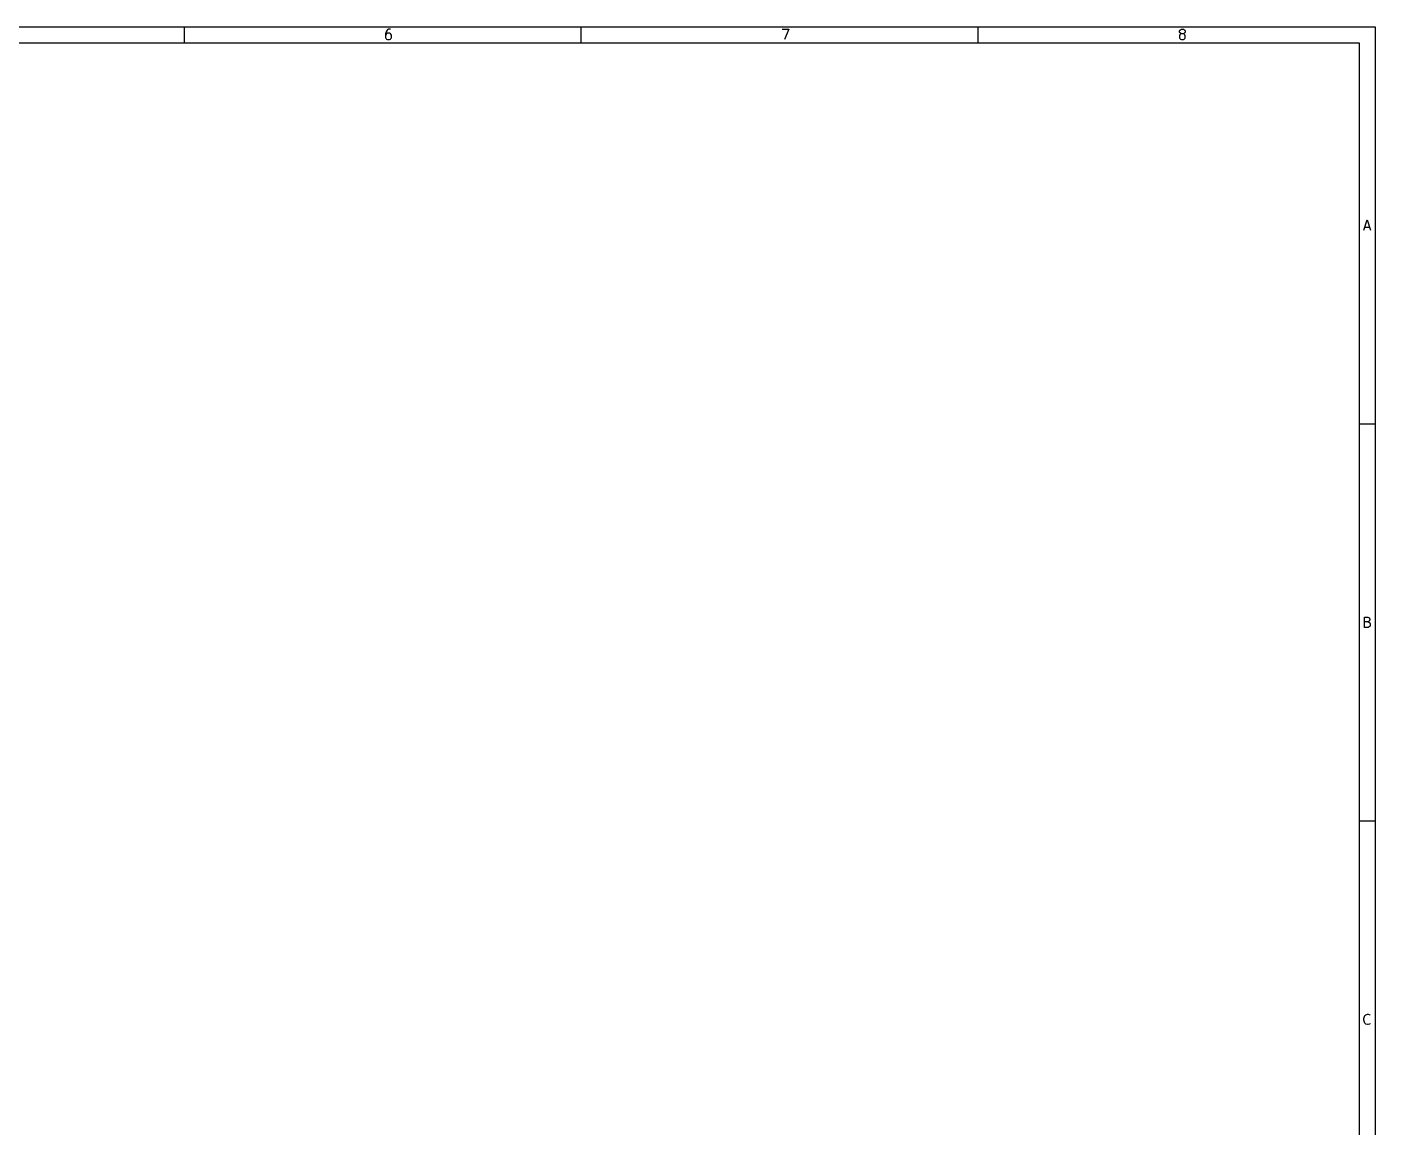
# Model space of a CAD drawing. Extents: x -3.5 to 12.2, y -7.4 to 3.5.
# Drawn here: x 5.52 to 12.2, y -1.91 to 3.54 of the extents above; entities that cross this region are included whole.
import ezdxf

# ---------------------------------------------------------------- set-up
doc = ezdxf.new("R2010")
doc.units = 0
doc.header["$MEASUREMENT"] = 0
doc.layers.add('BLACK', color=7, linetype='CONTINUOUS')

msp = doc.modelspace()

# ---------------------------------------------------------------- linework, layer by layer
at = {"layer": 'BLACK', "linetype": 'CONTINUOUS'}
for p, q in [((-3.5433, 3.5433), (12.2043, 3.5433)), ((6.2992, 3.4646), (6.2992, 3.5433)), ((7.2995, 3.5196), (7.2971, 3.5098)), ((7.2971, 3.5098), (7.2971, 3.4903)), ((7.2995, 3.5074), (7.2971, 3.5025)), ((7.2971, 3.4903), (7.2995, 3.4854)), ((7.3044, 3.5269), (7.2995, 3.5196)), ((7.302, 3.5098), (7.2995, 3.5074)), ((7.2995, 3.4854), (7.302, 3.483)), ((7.3068, 3.5123), (7.302, 3.5098)), ((7.302, 3.483), (7.3068, 3.4806)), ((7.3068, 3.5293), (7.3044, 3.5269)), ((7.3117, 3.5317), (7.3068, 3.5293)), ((7.3166, 3.5123), (7.3068, 3.5123)), ((7.3068, 3.4806), (7.3166, 3.4806)), ((7.3215, 3.5317), (7.3117, 3.5317)), ((7.3215, 3.5098), (7.3166, 3.5123)), ((7.3166, 3.4806), (7.3215, 3.483)), ((7.3239, 3.5074), (7.3215, 3.5098)), ((7.3215, 3.483), (7.3239, 3.4854)), ((7.3263, 3.5025), (7.3239, 3.5074)), ((7.3239, 3.4854), (7.3263, 3.4903)), ((7.3263, 3.4903), (7.3263, 3.5025)), ((8.2677, 3.4646), (8.2677, 3.5433)), ((9.2632, 3.5317), (9.2973, 3.5317)), ((9.2973, 3.5317), (9.2754, 3.4806)), ((10.2362, 3.4646), (10.2362, 3.5433)), ((11.2341, 3.522), (11.2365, 3.5269)), ((11.2341, 3.5196), (11.2341, 3.522)), ((11.2365, 3.5147), (11.2341, 3.5196)), ((11.2365, 3.5049), (11.2341, 3.5001)), ((11.2341, 3.5001), (11.2341, 3.4903)), ((11.2341, 3.4903), (11.2365, 3.4854)), ((11.2365, 3.5269), (11.239, 3.5293)), ((11.239, 3.5123), (11.2365, 3.5147)), ((11.239, 3.5074), (11.2365, 3.5049)), ((11.2365, 3.4854), (11.239, 3.483)), ((11.239, 3.5293), (11.2439, 3.5317)), ((11.2439, 3.5098), (11.239, 3.5123)), ((11.2439, 3.5098), (11.239, 3.5074)), ((11.239, 3.483), (11.2439, 3.4806)), ((11.2439, 3.5317), (11.2536, 3.5317)), ((11.2536, 3.5098), (11.2439, 3.5098)), ((11.2439, 3.4806), (11.2536, 3.4806)), ((11.2536, 3.5317), (11.2585, 3.5293)), ((11.2585, 3.5123), (11.2536, 3.5098)), ((11.2585, 3.5074), (11.2536, 3.5098)), ((11.2536, 3.4806), (11.2585, 3.483)), ((11.2585, 3.5293), (11.2609, 3.5269)), ((11.2609, 3.5147), (11.2585, 3.5123)), ((11.2609, 3.5049), (11.2585, 3.5074)), ((11.2585, 3.483), (11.2609, 3.4854)), ((11.2609, 3.5269), (11.2634, 3.522)), ((11.2634, 3.5196), (11.2609, 3.5147)), ((11.2634, 3.5001), (11.2609, 3.5049)), ((11.2609, 3.4854), (11.2634, 3.4903)), ((11.2634, 3.522), (11.2634, 3.5196)), ((11.2634, 3.4903), (11.2634, 3.5001)), ((12.2043, 3.5433), (12.2043, -7.3623)), ((-3.4646, 3.4646), (12.1256, 3.4646)), ((12.1256, 3.4646), (12.1256, -7.2836)), ((12.1479, 2.5357), (12.1649, 2.5869)), ((12.1527, 2.5503), (12.1771, 2.5503)), ((12.1649, 2.5869), (12.182, 2.5357)), ((12.2043, 1.5748), (12.1256, 1.5748)), ((12.1515, 0.5672), (12.1515, 0.6184)), ((12.1515, 0.6184), (12.1686, 0.6184)), ((12.1686, 0.6184), (12.1735, 0.6159)), ((12.1735, 0.6159), (12.1759, 0.6135)), ((12.1759, 0.6135), (12.1783, 0.6086)), ((12.1783, 0.6037), (12.1759, 0.5989)), ((12.1783, 0.6086), (12.1783, 0.6037)), ((12.1686, 0.594), (12.1515, 0.594)), ((12.171, 0.5672), (12.1515, 0.5672)), ((12.1735, 0.5964), (12.1686, 0.594)), ((12.1686, 0.594), (12.1759, 0.5916)), ((12.1759, 0.5696), (12.171, 0.5672)), ((12.1759, 0.5989), (12.1735, 0.5964)), ((12.1759, 0.5916), (12.1783, 0.5891)), ((12.1783, 0.5721), (12.1759, 0.5696)), ((12.1783, 0.5891), (12.1808, 0.5842)), ((12.1808, 0.5769), (12.1783, 0.5721)), ((12.1808, 0.5842), (12.1808, 0.5769)), ((12.2043, -0.3937), (12.1256, -0.3937)), ((12.1491, -1.3721), (12.1515, -1.3623)), ((12.1491, -1.3794), (12.1491, -1.3721)), ((12.1515, -1.3891), (12.1491, -1.3794)), ((12.1515, -1.3623), (12.154, -1.3575)), ((12.154, -1.394), (12.1515, -1.3891)), ((12.154, -1.3575), (12.1588, -1.3526)), ((12.1588, -1.3989), (12.154, -1.394)), ((12.1588, -1.3526), (12.1661, -1.3501)), ((12.1661, -1.4013), (12.1588, -1.3989)), ((12.1661, -1.3501), (12.171, -1.3501)), ((12.171, -1.4013), (12.1661, -1.4013)), ((12.171, -1.3501), (12.1783, -1.3526)), ((12.1783, -1.3989), (12.171, -1.4013)), ((12.1783, -1.3526), (12.1808, -1.355)), ((12.1808, -1.3964), (12.1783, -1.3989))]:
    msp.add_line(p, q, dxfattribs=at)

doc.saveas('drawing.dxf')
